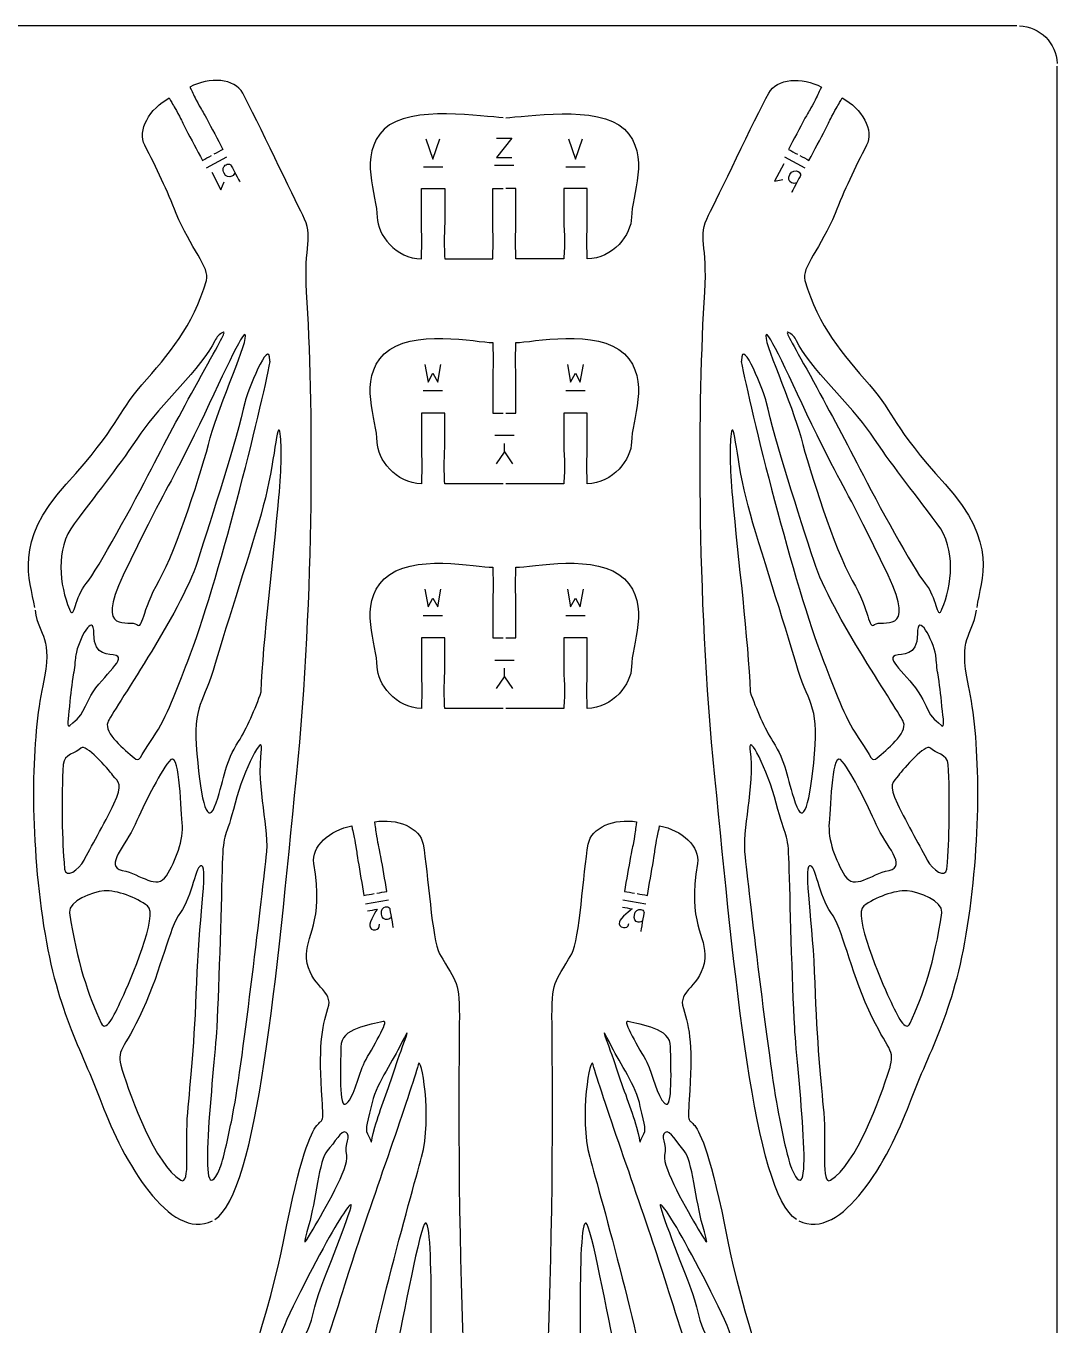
# Model space of a CAD drawing. Extents: x 0 to 200, y 0 to 300.
# Drawn here: x 67.2 to 200.1, y 132.7 to 300.1 of the extents above; entities that cross this region are included whole.
import ezdxf

# ---------------------------------------------------------------- set-up
doc = ezdxf.new("R2010")
doc.units = 0
doc.header["$MEASUREMENT"] = 0
doc.layers.add('DEFAULT', color=7, linetype='CONTINUOUS')

msp = doc.modelspace()

# ---------------------------------------------------------------- linework, layer by layer
at = {"layer": 'DEFAULT', "color": 1}
for points in [[(194.92, 300.1), (5.28, 300.1)], [(200.1, 5.28), (200.1, 294.92)]]:
    msp.add_lwpolyline(points, dxfattribs=at)
at = {"layer": 'DEFAULT', "color": 7}
for points in [[(118.73, 285.57), (119.64, 282.95), (120.55, 285.57)], [(127.84, 285.62), (129.81, 285.62), (127.84, 283.15), (129.83, 283.15)], [(137.11, 285.57), (138.02, 282.95), (138.93, 285.57)], [(90.45, 281.81), (93.09, 283.22)], [(164.96, 283.22), (167.61, 281.81)], [(118.41, 281.94), (120.91, 281.94)], [(127.58, 282.15), (130.08, 282.15)], [(136.79, 281.94), (139.29, 281.94)], [(164.87, 282.33), (163.68, 280.09), (164.75, 280.3)], [(91.13, 281.24), (92.32, 279), (92.75, 280.01)], [(118.62, 256.48), (119.02, 254.18), (119.64, 255.33), (120.26, 254.18), (120.67, 256.48)], [(137, 256.48), (137.4, 254.18), (138.03, 255.33), (138.64, 254.18), (139.05, 256.48)], [(118.39, 253.1), (120.89, 253.1)], [(136.77, 253.1), (139.27, 253.1)], [(130.12, 247.3), (127.62, 247.3)], [(127.84, 243.67), (128.89, 245.18), (128.89, 246.3)], [(128.89, 245.19), (129.9, 243.67)], [(118.62, 227.51), (119.02, 225.21), (119.64, 226.36), (120.26, 225.21), (120.67, 227.51)], [(137, 227.51), (137.4, 225.21), (138.03, 226.36), (138.64, 225.21), (139.05, 227.51)], [(118.39, 224.13), (120.89, 224.13)], [(136.77, 224.13), (139.27, 224.13)], [(130.12, 218.33), (127.62, 218.33)], [(127.84, 214.71), (128.89, 216.21), (128.89, 217.33)], [(128.89, 216.22), (129.9, 214.71)], [(110.96, 186.95), (113.91, 187.47)], [(144.14, 187.47), (147.1, 186.95)]]:
    msp.add_lwpolyline(points, dxfattribs=at)
at = {"layer": 'DEFAULT', "color": 1}
msp.add_open_spline([(195.27, 300.1), (197.9, 300.01), (200.01, 297.9), (200.1, 295.28)], degree=3, dxfattribs=at)
for points, knots in [([(91.54, 146.26), (97.02, 149.71), (99.52, 177.85), (102.06, 203.32), (104.43, 227.11), (104.25, 251.98), (103.36, 265.77), (102.96, 271.9), (104.33, 272.83), (102.86, 275.72), (101.78, 277.85), (96.9, 288.09), (95.12, 291.44), (94.11, 293.34), (90.84, 293.58), (88.31, 292.23), (88.83, 291.22), (88.72, 291.3), (89.32, 290.19), (89.91, 289.07), (89.91, 289.21), (90.44, 288.21), (91.15, 286.87), (91.87, 285.53), (92.58, 284.19), (92.19, 283.98), (91.8, 283.78), (91.41, 283.57)], [0, 0, 0, 0, 1, 1, 1, 2, 2, 2, 3, 3, 3, 4, 4, 4, 5, 5, 5, 6, 6, 6, 7, 7, 7, 19.905909, 19.905909, 19.905909, 23.654736, 23.654736, 23.654736, 23.654736]), ([(166.52, 146.26), (161.04, 149.71), (158.53, 177.85), (155.99, 203.32), (153.62, 227.11), (153.81, 251.98), (154.69, 265.77), (155.09, 271.9), (153.72, 272.83), (155.19, 275.72), (156.27, 277.85), (161.15, 288.09), (162.93, 291.44), (163.94, 293.34), (167.21, 293.58), (169.75, 292.23), (169.22, 291.22), (169.33, 291.3), (168.74, 290.19), (168.14, 289.07), (168.14, 289.21), (167.61, 288.21), (166.9, 286.87), (166.19, 285.53), (165.48, 284.19), (165.86, 283.98), (166.25, 283.78), (166.64, 283.57)], [0, 0, 0, 0, 1, 1, 1, 2, 2, 2, 3, 3, 3, 4, 4, 4, 5, 5, 5, 6, 6, 6, 7, 7, 7, 19.905909, 19.905909, 19.905909, 23.654736, 23.654736, 23.654736, 23.654736]), ([(68.31, 225.14), (67.77, 228.85), (65.43, 233.36), (72.37, 241.02), (79.42, 248.8), (78.65, 249.85), (82.12, 253.83), (85.59, 257.8), (88.68, 261.32), (90.46, 267.31), (90.95, 268.95), (88.35, 271.5), (86.56, 275.93), (85.4, 278.81), (84.03, 281.84), (82.5, 284.72), (81.49, 286.62), (83.11, 289.47), (85.66, 290.82), (86.19, 289.81), (86.19, 289.95), (86.78, 288.84), (87.37, 287.72), (87.26, 287.8), (87.79, 286.8), (88.5, 285.46), (89.22, 284.12), (89.93, 282.78), (90.32, 282.99), (90.71, 283.2), (91.1, 283.4)], [0, 0, 0, 0, 1, 1, 1, 2, 2, 2, 3, 3, 3, 4, 4, 4, 5, 5, 5, 6, 6, 6, 7, 7, 7, 8, 8, 8, 20.892944, 20.892944, 20.892944, 24.64177, 24.64177, 24.64177, 24.64177]), ([(128.68, 288.28), (126.36, 288.36), (116.72, 290.03), (113.37, 286.79), (109.93, 283.47), (112.46, 278.19), (112.46, 275.44), (112.46, 273.29), (114.86, 270.07), (118.16, 270.07), (118.16, 271.21), (118.22, 271.08), (118.22, 272.34), (118.22, 273.61), (118.16, 273.48), (118.16, 274.62), (118.16, 276.14), (118.16, 277.65), (118.16, 279.17), (119.16, 279.17), (120.16, 279.17), (121.16, 279.17), (121.16, 277.65), (121.16, 276.14), (121.16, 274.62), (121.16, 273.48), (121.1, 273.61), (121.1, 272.34), (121.1, 271.08), (121.16, 271.21), (121.16, 270.07), (123.22, 270.07), (125.29, 270.07), (127.35, 270.07), (127.35, 271.21), (127.42, 271.08), (127.42, 272.35), (127.42, 273.61), (127.35, 273.48), (127.35, 274.62), (127.35, 276.14), (127.35, 277.65), (127.35, 279.17), (127.79, 279.17), (128.24, 279.17), (128.68, 279.17)], [0, 0, 0, 0, 1, 1, 1, 2, 2, 2, 3, 3, 3, 4, 4, 4, 5, 5, 5, 17.9, 17.9, 17.9, 26.4, 26.4, 26.4, 39.3, 39.3, 39.3, 40.3, 40.3, 40.3, 41.3, 41.3, 41.3, 58.85, 58.85, 58.85, 59.85, 59.85, 59.85, 60.85, 60.85, 60.85, 73.75, 73.75, 73.75, 77.51, 77.51, 77.51, 77.51]), ([(129.03, 288.28), (131.35, 288.36), (140.98, 290.03), (144.33, 286.79), (147.77, 283.47), (145.25, 278.19), (145.25, 275.44), (145.25, 273.29), (142.85, 270.07), (139.54, 270.07), (139.54, 271.21), (139.48, 271.08), (139.48, 272.34), (139.48, 273.61), (139.54, 273.48), (139.54, 274.62), (139.54, 276.14), (139.54, 277.65), (139.54, 279.17), (138.54, 279.17), (137.54, 279.17), (136.54, 279.17), (136.54, 277.65), (136.54, 276.14), (136.54, 274.62), (136.54, 273.48), (136.61, 273.61), (136.61, 272.34), (136.61, 271.08), (136.54, 271.21), (136.54, 270.07), (134.48, 270.07), (132.42, 270.07), (130.35, 270.07), (130.35, 271.21), (130.29, 271.08), (130.29, 272.35), (130.29, 273.61), (130.35, 273.48), (130.35, 274.62), (130.35, 276.14), (130.35, 277.65), (130.35, 279.17), (129.91, 279.17), (129.47, 279.17), (129.03, 279.17)], [0, 0, 0, 0, 1, 1, 1, 2, 2, 2, 3, 3, 3, 4, 4, 4, 5, 5, 5, 17.9, 17.9, 17.9, 26.41, 26.41, 26.41, 39.31, 39.31, 39.31, 40.31, 40.31, 40.31, 41.31, 41.31, 41.31, 58.85, 58.85, 58.85, 59.85, 59.85, 59.85, 60.85, 60.85, 60.85, 73.74, 73.74, 73.74, 77.5, 77.5, 77.5, 77.5]), ([(166.95, 283.41), (167.34, 283.2), (167.73, 282.99), (168.12, 282.78), (168.84, 284.12), (169.55, 285.46), (170.26, 286.8), (170.8, 287.8), (170.68, 287.72), (171.27, 288.84), (171.87, 289.95), (171.86, 289.81), (172.4, 290.82), (174.94, 289.47), (176.57, 286.62), (175.55, 284.72), (174.02, 281.84), (172.65, 278.81), (171.49, 275.93), (169.69, 271.5), (167.1, 268.95), (167.59, 267.31), (169.37, 261.32), (172.46, 257.8), (175.93, 253.83), (179.4, 249.85), (178.63, 248.8), (185.68, 241.02), (192.63, 233.36), (190.29, 228.85), (189.75, 225.14)], [0, 0, 0, 0, 3.762353, 3.762353, 3.762353, 16.655297, 16.655297, 16.655297, 17.655297, 17.655297, 17.655297, 18.655297, 18.655297, 18.655297, 19.655297, 19.655297, 19.655297, 20.655297, 20.655297, 20.655297, 21.655297, 21.655297, 21.655297, 22.655297, 22.655297, 22.655297, 23.655297, 23.655297, 23.655297, 24.655297, 24.655297, 24.655297, 24.655297]), ([(72.87, 224.7), (72.84, 224.76), (72.81, 224.83), (72.78, 224.92), (71.54, 227.97), (70.9, 232.62), (73.38, 235.91), (76.94, 240.65), (79.15, 243.38), (82.01, 247.62), (84.38, 251.13), (89.91, 256.12), (91.53, 259.51), (91.77, 260.02), (92.13, 260.38), (92.57, 260.61), (93.14, 260.83), (92.15, 259.4), (89.8, 255.08), (87.43, 250.75), (85.58, 247.33), (83.36, 243.01), (81.13, 238.69), (76.51, 230.13), (74.95, 228.24), (73.47, 226.45), (73.45, 223.65), (72.87, 224.7)], [1, 1, 1, 1, 2, 2, 2, 3, 3, 3, 4, 4, 4, 5, 5, 5, 6.018788, 6.018788, 6.018788, 7.018788, 7.018788, 7.018788, 8.018788, 8.018788, 8.018788, 9.018788, 9.018788, 9.018788, 10.018788, 10.018788, 10.018788, 10.018788]), ([(95.41, 260.31), (95.42, 260.31), (95.43, 260.31), (95.43, 260.3), (96.05, 259.96), (92.05, 251.24), (90.95, 247.01), (89.84, 242.76), (86.63, 232.66), (84.35, 228.64), (82.06, 224.62), (82.3, 222.25), (81.47, 222.95), (80.65, 223.65), (75.93, 221.43), (79.73, 229.31), (85.31, 240.88), (84.89, 239.33), (88.17, 245.92), (91.95, 253.52), (94.83, 260.35), (95.41, 260.31)], [0, 0, 0, 0, 0.076844, 0.076844, 0.076844, 1.076844, 1.076844, 1.076844, 2.076844, 2.076844, 2.076844, 3.076844, 3.076844, 3.076844, 4.076844, 4.076844, 4.076844, 5.076844, 5.076844, 5.076844, 6.076844, 6.076844, 6.076844, 6.076844]), ([(81.12, 205.77), (79.95, 206.75), (77.22, 208.98), (77.73, 210.33), (78.23, 211.67), (87.19, 224.45), (89.28, 231.06), (91.15, 236.96), (94.33, 246.67), (95.43, 251.68), (95.64, 252.61), (98.59, 260.33), (98.63, 256.96), (98.63, 256.93), (98.65, 256.89), (98.66, 256.85), (97.57, 250.89), (91.84, 227.96), (88.04, 218.21), (86.56, 214.42), (85.44, 211.16), (83.59, 208.4), (81.73, 205.65), (81.85, 205.15), (81.12, 205.77)], [1, 1, 1, 1, 2, 2, 2, 3, 3, 3, 4, 4, 4, 5, 5, 5, 6, 6, 6, 7, 7, 7, 8, 8, 8, 9, 9, 9, 9]), ([(128.68, 241.1), (126.17, 241.1), (123.67, 241.1), (121.16, 241.1), (121.16, 242.24), (121.1, 242.11), (121.1, 243.38), (121.1, 244.64), (121.16, 244.51), (121.16, 245.65), (121.16, 247.17), (121.16, 248.68), (121.16, 250.2), (120.16, 250.2), (119.16, 250.2), (118.16, 250.2), (118.16, 248.68), (118.16, 247.17), (118.16, 245.65), (118.16, 244.51), (118.22, 244.64), (118.22, 243.38), (118.22, 242.11), (118.16, 242.24), (118.16, 241.1), (114.86, 241.1), (112.46, 244.32), (112.46, 246.47), (112.46, 249.22), (109.93, 254.5), (113.37, 257.82), (116.81, 261.15), (125.39, 259.3), (127.35, 259.3), (127.35, 258.17), (127.41, 258.29), (127.41, 257.03), (127.41, 255.77), (127.35, 255.89), (127.35, 254.75), (127.35, 253.23), (127.35, 251.72), (127.35, 250.2), (127.79, 250.2), (128.24, 250.2), (128.68, 250.2)], [0, 0, 0, 0, 21.31, 21.31, 21.31, 22.31, 22.31, 22.31, 23.31, 23.31, 23.31, 36.2, 36.2, 36.2, 44.7, 44.7, 44.7, 57.59, 57.59, 57.59, 58.59, 58.59, 58.59, 59.59, 59.59, 59.59, 60.59, 60.59, 60.59, 61.59, 61.59, 61.59, 62.59, 62.59, 62.59, 63.59, 63.59, 63.59, 64.59, 64.59, 64.59, 77.49, 77.49, 77.49, 81.25, 81.25, 81.25, 81.25]), ([(129.03, 250.2), (129.47, 250.2), (129.91, 250.2), (130.35, 250.2), (130.35, 251.72), (130.35, 253.24), (130.35, 254.75), (130.35, 255.89), (130.29, 255.77), (130.29, 257.03), (130.29, 258.29), (130.35, 258.17), (130.35, 259.3), (132.32, 259.3), (140.89, 261.15), (144.33, 257.82), (147.77, 254.5), (145.25, 249.22), (145.25, 246.47), (145.25, 244.32), (142.85, 241.1), (139.54, 241.1), (139.54, 242.24), (139.48, 242.11), (139.48, 243.38), (139.48, 244.64), (139.54, 244.51), (139.54, 245.65), (139.54, 247.17), (139.54, 248.68), (139.54, 250.2), (138.54, 250.2), (137.54, 250.2), (136.54, 250.2), (136.54, 248.68), (136.54, 247.17), (136.54, 245.65), (136.54, 244.51), (136.61, 244.64), (136.61, 243.38), (136.61, 242.11), (136.54, 242.24), (136.54, 241.1), (134.04, 241.1), (131.53, 241.1), (129.03, 241.1)], [0, 0, 0, 0, 3.76, 3.76, 3.76, 16.67, 16.67, 16.67, 17.67, 17.67, 17.67, 18.67, 18.67, 18.67, 19.67, 19.67, 19.67, 20.67, 20.67, 20.67, 21.67, 21.67, 21.67, 22.67, 22.67, 22.67, 23.67, 23.67, 23.67, 36.56, 36.56, 36.56, 45.07, 45.07, 45.07, 57.96, 57.96, 57.96, 58.96, 58.96, 58.96, 59.96, 59.96, 59.96, 81.26, 81.26, 81.26, 81.26]), ([(174.46, 208.4), (172.61, 211.16), (171.49, 214.42), (170.01, 218.21), (166.21, 227.96), (160.48, 250.89), (159.4, 256.85), (159.4, 256.89), (159.42, 256.93), (159.42, 256.96), (159.46, 260.33), (162.41, 252.61), (162.62, 251.68), (163.72, 246.67), (166.9, 236.96), (168.78, 231.06), (170.87, 224.45), (179.82, 211.67), (180.32, 210.33), (180.83, 208.98), (178.1, 206.75), (176.93, 205.77), (176.2, 205.15), (176.32, 205.65), (174.46, 208.4)], [1, 1, 1, 1, 2, 2, 2, 3, 3, 3, 4, 4, 4, 5, 5, 5, 6, 6, 6, 7, 7, 7, 8, 8, 8, 9, 9, 9, 9]), ([(169.88, 245.92), (173.16, 239.33), (172.74, 240.88), (178.32, 229.31), (182.12, 221.43), (177.4, 223.65), (176.58, 222.95), (175.76, 222.25), (176, 224.62), (173.7, 228.64), (171.42, 232.66), (168.21, 242.76), (167.1, 247.01), (166, 251.24), (162.01, 259.96), (162.62, 260.3), (162.63, 260.31), (162.64, 260.31), (162.64, 260.31), (163.22, 260.35), (166.11, 253.52), (169.88, 245.92)], [1, 1, 1, 1, 2, 2, 2, 3, 3, 3, 4, 4, 4, 5, 5, 5, 6, 6, 6, 6.076844, 6.076844, 6.076844, 7.076844, 7.076844, 7.076844, 7.076844]), ([(183.11, 228.24), (181.55, 230.13), (176.92, 238.69), (174.69, 243.01), (172.47, 247.33), (170.62, 250.75), (168.26, 255.08), (165.9, 259.4), (164.91, 260.83), (165.49, 260.61), (165.92, 260.38), (166.28, 260.02), (166.53, 259.51), (168.14, 256.12), (173.67, 251.13), (176.04, 247.62), (178.9, 243.38), (181.11, 240.65), (184.67, 235.91), (187.16, 232.62), (186.52, 227.97), (185.27, 224.92), (185.24, 224.83), (185.22, 224.76), (185.18, 224.7), (184.6, 223.65), (184.58, 226.45), (183.11, 228.24)], [1, 1, 1, 1, 2, 2, 2, 3, 3, 3, 4.018788, 4.018788, 4.018788, 5.018788, 5.018788, 5.018788, 6.018788, 6.018788, 6.018788, 7.018788, 7.018788, 7.018788, 8.018788, 8.018788, 8.018788, 9.018788, 9.018788, 9.018788, 10.018788, 10.018788, 10.018788, 10.018788]), ([(99.97, 247.52), (100.17, 245.71), (100.15, 243.39), (99.79, 239.3), (99.08, 231.44), (97.75, 220.87), (97.51, 214.26), (96.77, 212.14), (95.62, 209.48), (94.58, 207.87), (92.86, 205.2), (92.82, 203.28), (91.7, 199.97), (90.58, 196.66), (89.79, 199.89), (89.21, 206.29), (88.62, 212.7), (90.16, 212.88), (91.59, 217.93), (93.02, 222.97), (96.31, 232.78), (97.78, 238.26), (99.26, 243.75), (99.58, 249.79), (99.97, 247.52)], [1, 1, 1, 1, 2, 2, 2, 3, 3, 3, 4, 4, 4, 5, 5, 5, 6, 6, 6, 7, 7, 7, 8, 8, 8, 9, 9, 9, 9]), ([(160.27, 238.26), (161.75, 232.78), (165.03, 222.97), (166.46, 217.93), (167.9, 212.88), (169.44, 212.7), (168.85, 206.29), (168.26, 199.89), (167.47, 196.66), (166.35, 199.97), (165.23, 203.28), (165.19, 205.2), (163.47, 207.87), (162.43, 209.48), (161.28, 212.14), (160.54, 214.26), (160.3, 220.87), (158.97, 231.44), (158.26, 239.3), (157.9, 243.39), (157.88, 245.71), (158.08, 247.52), (158.47, 249.79), (158.79, 243.75), (160.27, 238.26)], [1, 1, 1, 1, 2, 2, 2, 3, 3, 3, 4, 4, 4, 5, 5, 5, 6, 6, 6, 7, 7, 7, 8, 8, 8, 9, 9, 9, 9]), ([(128.68, 212.14), (126.17, 212.14), (123.67, 212.14), (121.16, 212.14), (121.16, 213.27), (121.1, 213.14), (121.1, 214.41), (121.1, 215.67), (121.16, 215.55), (121.16, 216.68), (121.16, 218.2), (121.16, 219.72), (121.16, 221.23), (120.16, 221.23), (119.16, 221.23), (118.16, 221.23), (118.16, 219.72), (118.16, 218.2), (118.16, 216.68), (118.16, 215.55), (118.22, 215.67), (118.22, 214.41), (118.22, 213.14), (118.16, 213.27), (118.16, 212.14), (114.86, 212.14), (112.46, 215.35), (112.46, 217.5), (112.46, 220.26), (109.93, 225.53), (113.37, 228.85), (116.81, 232.18), (125.39, 230.33), (127.35, 230.33), (127.35, 229.2), (127.41, 229.32), (127.41, 228.06), (127.41, 226.8), (127.35, 226.92), (127.35, 225.78), (127.35, 224.27), (127.35, 222.75), (127.35, 221.23), (127.79, 221.23), (128.24, 221.23), (128.68, 221.23)], [0, 0, 0, 0, 21.31, 21.31, 21.31, 22.31, 22.31, 22.31, 23.31, 23.31, 23.31, 36.21, 36.21, 36.21, 44.71, 44.71, 44.71, 57.61, 57.61, 57.61, 58.61, 58.61, 58.61, 59.61, 59.61, 59.61, 60.61, 60.61, 60.61, 61.61, 61.61, 61.61, 62.61, 62.61, 62.61, 63.61, 63.61, 63.61, 64.61, 64.61, 64.61, 77.5, 77.5, 77.5, 81.26, 81.26, 81.26, 81.26]), ([(129.03, 221.23), (129.47, 221.23), (129.91, 221.23), (130.35, 221.23), (130.35, 222.75), (130.35, 224.27), (130.35, 225.79), (130.35, 226.92), (130.29, 226.8), (130.29, 228.06), (130.29, 229.32), (130.35, 229.2), (130.35, 230.33), (132.32, 230.33), (140.89, 232.18), (144.33, 228.85), (147.77, 225.53), (145.25, 220.26), (145.25, 217.5), (145.25, 215.35), (142.85, 212.14), (139.54, 212.14), (139.54, 213.27), (139.48, 213.14), (139.48, 214.41), (139.48, 215.67), (139.54, 215.55), (139.54, 216.68), (139.54, 218.2), (139.54, 219.72), (139.54, 221.23), (138.54, 221.23), (137.54, 221.23), (136.54, 221.23), (136.54, 219.72), (136.54, 218.2), (136.54, 216.68), (136.54, 215.55), (136.61, 215.67), (136.61, 214.41), (136.61, 213.14), (136.54, 213.27), (136.54, 212.14), (134.04, 212.14), (131.53, 212.14), (129.03, 212.14)], [0, 0, 0, 0, 3.76, 3.76, 3.76, 16.67, 16.67, 16.67, 17.67, 17.67, 17.67, 18.67, 18.67, 18.67, 19.67, 19.67, 19.67, 20.67, 20.67, 20.67, 21.67, 21.67, 21.67, 22.67, 22.67, 22.67, 23.67, 23.67, 23.67, 36.57, 36.57, 36.57, 45.08, 45.08, 45.08, 57.98, 57.98, 57.98, 58.98, 58.98, 58.98, 59.98, 59.98, 59.98, 81.28, 81.28, 81.28, 81.28]), ([(68.36, 224.79), (68.87, 221.22), (70.74, 221.54), (69.35, 215.06), (67.94, 208.47), (67.6, 197.16), (69.3, 185.2), (71.01, 173.23), (74.26, 168.43), (76.97, 161.16), (79.65, 153.95), (85.69, 143.33), (91.23, 146.09)], [0, 0, 0, 0, 1, 1, 1, 2, 2, 2, 3, 3, 3, 4, 4, 4, 4]), ([(72.78, 212.38), (72.78, 212.4), (72.79, 212.42), (72.79, 212.44), (72.94, 214.01), (73.07, 215.2), (73.33, 216.7), (73.33, 216.74), (73.34, 216.77), (73.35, 216.8), (73.47, 217.52), (73.53, 218.63), (73.6, 219), (73.94, 220.98), (75.95, 224.72), (75.94, 221.73), (75.94, 218.74), (77.97, 219.23), (78.81, 218.95), (80.23, 218.46), (76.56, 215.98), (75.27, 213.29), (73.97, 210.61), (74.03, 210.94), (72.86, 209.95), (72.38, 209.53), (72.62, 210.72), (72.78, 212.38)], [1, 1, 1, 1, 2, 2, 2, 3, 3, 3, 4, 4, 4, 5, 5, 5, 6, 6, 6, 7, 7, 7, 8, 8, 8, 9, 9, 9, 10, 10, 10, 10]), ([(166.82, 146.09), (172.36, 143.33), (178.4, 153.95), (181.08, 161.16), (183.79, 168.43), (187.05, 173.23), (188.74, 185.2), (190.45, 197.16), (190.11, 208.47), (188.7, 215.06), (187.31, 221.54), (189.18, 221.22), (189.7, 224.79)], [0, 0, 0, 0, 1, 1, 1, 2, 2, 2, 3, 3, 3, 4, 4, 4, 4]), ([(185.19, 209.95), (184.02, 210.94), (184.08, 210.61), (182.79, 213.29), (181.49, 215.98), (177.82, 218.46), (179.25, 218.95), (180.08, 219.23), (182.11, 218.74), (182.11, 221.73), (182.11, 224.72), (184.12, 220.98), (184.46, 219), (184.52, 218.63), (184.58, 217.52), (184.71, 216.8), (184.71, 216.77), (184.72, 216.74), (184.73, 216.7), (184.98, 215.2), (185.11, 214.01), (185.26, 212.44), (185.27, 212.42), (185.27, 212.4), (185.27, 212.38), (185.44, 210.72), (185.67, 209.53), (185.19, 209.95)], [1, 1, 1, 1, 2, 2, 2, 3, 3, 3, 4, 4, 4, 5, 5, 5, 6, 6, 6, 7, 7, 7, 8, 8, 8, 9, 9, 9, 10, 10, 10, 10]), ([(72.17, 191.41), (72.17, 191.41), (72.17, 191.42), (72.17, 191.42), (71.95, 193.75), (71.9, 195.15), (71.85, 197.99), (71.8, 200.52), (71.86, 202.81), (71.99, 204.91), (72.09, 206.27), (73.64, 206.35), (74.27, 207), (74.91, 207.67), (77.7, 204.36), (78.39, 203.5), (79.08, 202.63), (79.78, 202.38), (78.53, 199.83), (77.29, 197.28), (75.4, 193.95), (74.68, 192.59), (73.97, 191.25), (72.35, 190.19), (72.17, 191.41)], [1, 1, 1, 1, 2, 2, 2, 3, 3, 3, 4, 4, 4, 5, 5, 5, 6, 6, 6, 7, 7, 7, 8, 8, 8, 9, 9, 9, 9]), ([(97.54, 206.87), (96.88, 201.66), (98.67, 196.64), (98.17, 192.97), (97.49, 187.15), (95.02, 165.42), (93.75, 159.26), (93.27, 156.95), (92.81, 154.64), (92.19, 152.85), (92.19, 152.84), (92.19, 152.83), (92.18, 152.82), (89.01, 145.81), (91.44, 165.14), (91.77, 170.99), (92.1, 176.84), (92.37, 187.91), (92.49, 192.13), (92.61, 196.36), (92.94, 195.16), (94.16, 199.93), (95.26, 204.2), (97.82, 209.19), (97.54, 206.87)], [1, 1, 1, 1, 2, 2, 2, 3, 3, 3, 4, 4, 4, 4.077162, 4.077162, 4.077162, 5.077162, 5.077162, 5.077162, 6.077162, 6.077162, 6.077162, 7.077162, 7.077162, 7.077162, 8.077162, 8.077162, 8.077162, 8.077162]), ([(163.89, 199.93), (165.12, 195.16), (165.44, 196.36), (165.56, 192.13), (165.69, 187.91), (165.95, 176.84), (166.28, 170.99), (166.62, 165.14), (169.05, 145.81), (165.87, 152.82), (165.87, 152.83), (165.86, 152.84), (165.86, 152.85), (165.24, 154.64), (164.78, 156.95), (164.31, 159.26), (163.03, 165.42), (160.56, 187.15), (159.88, 192.97), (159.39, 196.64), (161.17, 201.66), (160.52, 206.87), (160.23, 209.19), (162.8, 204.2), (163.89, 199.93)], [1, 1, 1, 1, 2, 2, 2, 3, 3, 3, 4, 4, 4, 4.077162, 4.077162, 4.077162, 5.077162, 5.077162, 5.077162, 6.077162, 6.077162, 6.077162, 7.077162, 7.077162, 7.077162, 8.077162, 8.077162, 8.077162, 8.077162]), ([(183.38, 192.59), (182.65, 193.95), (180.77, 197.28), (179.52, 199.83), (178.27, 202.38), (178.98, 202.63), (179.66, 203.5), (180.35, 204.36), (183.15, 207.67), (183.78, 207), (184.41, 206.35), (185.96, 206.27), (186.07, 204.91), (186.19, 202.81), (186.25, 200.52), (186.2, 197.99), (186.15, 195.15), (186.1, 193.75), (185.89, 191.42), (185.89, 191.42), (185.88, 191.41), (185.88, 191.41), (185.7, 190.19), (184.08, 191.25), (183.38, 192.59)], [1, 1, 1, 1, 2, 2, 2, 3, 3, 3, 4, 4, 4, 5, 5, 5, 6, 6, 6, 7, 7, 7, 8, 8, 8, 9, 9, 9, 9]), ([(79.6, 191.26), (77.18, 191.75), (80.07, 194.47), (81.26, 197.15), (82.44, 199.83), (84.24, 203.51), (85.63, 205.31), (87.01, 207.11), (87.09, 199.75), (87.32, 197.39), (87.54, 195.19), (86.48, 192.5), (85.29, 190.56), (84.1, 188.63), (82.01, 190.76), (79.6, 191.26)], [1, 1, 1, 1, 2, 2, 2, 3, 3, 3, 4, 4, 4, 5, 5, 5, 6, 6, 6, 6]), ([(172.76, 190.56), (171.57, 192.5), (170.52, 195.19), (170.73, 197.4), (170.96, 199.75), (171.04, 207.11), (172.42, 205.31), (173.81, 203.51), (175.61, 199.83), (176.8, 197.15), (177.98, 194.47), (180.87, 191.75), (178.45, 191.26), (176.04, 190.76), (173.95, 188.63), (172.76, 190.56)], [1, 1, 1, 1, 2, 2, 2, 3, 3, 3, 4, 4, 4, 5, 5, 5, 6, 6, 6, 6]), ([(112.41, 188.32), (112.85, 188.4), (113.28, 188.48), (113.72, 188.55), (113.46, 190.05), (113.19, 191.54), (112.93, 193.03), (112.74, 194.15), (112.69, 194.02), (112.48, 195.26), (112.26, 196.51), (112.34, 196.39), (112.14, 197.51), (114.97, 198.01), (118.01, 196.78), (118.38, 194.65), (119.04, 190.92), (119.5, 182.3), (120.51, 180.51), (122.74, 176.54), (123.11, 177.27), (123.05, 171.42), (122.63, 132.82), (124.58, 103.84), (126.87, 87.65)], [0, 0, 0, 0, 3.756661, 3.756661, 3.756661, 16.652691, 16.652691, 16.652691, 17.652691, 17.652691, 17.652691, 18.652691, 18.652691, 18.652691, 19.652691, 19.652691, 19.652691, 20.652691, 20.652691, 20.652691, 21.652691, 21.652691, 21.652691, 22.652691, 22.652691, 22.652691, 22.652691]), ([(131.18, 87.65), (133.47, 103.84), (135.42, 132.82), (135, 171.42), (134.94, 177.27), (135.31, 176.54), (137.54, 180.51), (138.55, 182.3), (139.01, 190.92), (139.67, 194.65), (140.04, 196.78), (143.08, 198.01), (145.91, 197.51), (145.71, 196.39), (145.8, 196.51), (145.58, 195.26), (145.36, 194.02), (145.32, 194.15), (145.12, 193.03), (144.86, 191.54), (144.6, 190.05), (144.33, 188.55), (144.77, 188.48), (145.2, 188.4), (145.64, 188.32)], [0, 0, 0, 0, 1, 1, 1, 2, 2, 2, 3, 3, 3, 4, 4, 4, 5, 5, 5, 6, 6, 6, 18.89603, 18.89603, 18.89603, 22.652691, 22.652691, 22.652691, 22.652691]), ([(90.52, 17.5), (82.84, 26.21), (86.53, 24.77), (85.39, 26.3), (75.88, 38.98), (77.33, 45.43), (76.55, 47.79), (72.16, 61.19), (73.04, 66.19), (78.36, 79.35), (83.68, 92.51), (97.08, 126.48), (100.42, 143.62), (104.67, 165.41), (105.83, 155.1), (105.36, 161.7), (104.9, 168.3), (105.29, 171.05), (106.12, 173.44), (106.95, 175.82), (103.68, 176.28), (103.36, 179.89), (103.09, 182.84), (105.67, 184.39), (104.3, 192.16), (103.93, 194.29), (106.35, 196.49), (109.19, 196.99), (109.38, 195.87), (109.42, 196.01), (109.64, 194.76), (109.86, 193.52), (109.78, 193.63), (109.98, 192.51), (110.24, 191.02), (110.5, 189.52), (110.76, 188.03), (111.2, 188.11), (111.63, 188.18), (112.07, 188.26)], [0, 0, 0, 0, 1, 1, 1, 2, 2, 2, 3, 3, 3, 4, 4, 4, 5, 5, 5, 6, 6, 6, 7, 7, 7, 8, 8, 8, 9, 9, 9, 10, 10, 10, 11, 11, 11, 23.904147, 23.904147, 23.904147, 27.660807, 27.660807, 27.660807, 27.660807]), ([(145.98, 188.26), (146.42, 188.18), (146.85, 188.11), (147.29, 188.03), (147.55, 189.52), (147.81, 191.02), (148.08, 192.51), (148.27, 193.63), (148.19, 193.52), (148.41, 194.76), (148.63, 196.01), (148.67, 195.87), (148.87, 196.99), (151.7, 196.49), (154.13, 194.29), (153.75, 192.16), (152.38, 184.39), (154.96, 182.84), (154.69, 179.89), (154.37, 176.28), (151.1, 175.82), (151.93, 173.44), (152.76, 171.05), (153.16, 168.3), (152.69, 161.7), (152.22, 155.1), (153.38, 165.41), (157.63, 143.62), (160.97, 126.48), (174.37, 92.51), (179.69, 79.35), (185.01, 66.19), (185.9, 61.19), (181.5, 47.79), (180.72, 45.43), (182.17, 38.98), (172.66, 26.3), (171.52, 24.77), (175.21, 26.21), (167.53, 17.5)], [0, 0, 0, 0, 3.746812, 3.746812, 3.746812, 16.65269, 16.65269, 16.65269, 17.65269, 17.65269, 17.65269, 18.65269, 18.65269, 18.65269, 19.65269, 19.65269, 19.65269, 20.65269, 20.65269, 20.65269, 21.65269, 21.65269, 21.65269, 22.65269, 22.65269, 22.65269, 23.65269, 23.65269, 23.65269, 24.65269, 24.65269, 24.65269, 25.65269, 25.65269, 25.65269, 26.65269, 26.65269, 26.65269, 27.65269, 27.65269, 27.65269, 27.65269]), ([(87.14, 151.33), (83.82, 153.36), (80.77, 161.8), (79.55, 165.63), (79.54, 165.65), (79.53, 165.67), (79.53, 165.68), (78.75, 168.23), (79.75, 167.87), (82.22, 173.24), (84.72, 178.66), (85.58, 183.78), (87.1, 185.82), (88.62, 187.86), (89.07, 192.15), (89.86, 191.83), (90.65, 191.51), (89.44, 184.45), (89.19, 176.76), (88.94, 169.07), (88.38, 163.93), (88.03, 159.99), (87.68, 156.05), (88.44, 150.55), (87.14, 151.33)], [1, 1, 1, 1, 2, 2, 2, 3, 3, 3, 4, 4, 4, 5, 5, 5, 6, 6, 6, 7, 7, 7, 8, 8, 8, 9, 9, 9, 9]), ([(170.02, 159.99), (169.67, 163.93), (169.12, 169.07), (168.87, 176.76), (168.61, 184.45), (167.41, 191.51), (168.19, 191.83), (168.98, 192.15), (169.43, 187.86), (170.95, 185.82), (172.48, 183.78), (173.34, 178.66), (175.83, 173.24), (178.31, 167.87), (179.3, 168.23), (178.53, 165.68), (178.52, 165.67), (178.51, 165.65), (178.51, 165.63), (177.28, 161.8), (174.23, 153.36), (170.91, 151.33), (169.62, 150.55), (170.37, 156.05), (170.02, 159.99)], [1, 1, 1, 1, 2, 2, 2, 3, 3, 3, 4, 4, 4, 5, 5, 5, 6, 6, 6, 7, 7, 7, 8, 8, 8, 9, 9, 9, 9]), ([(76.88, 171.55), (76.87, 171.56), (76.87, 171.56), (76.86, 171.57), (75.25, 175.13), (73.73, 179.45), (72.79, 185.79), (72.79, 185.82), (72.78, 185.84), (72.78, 185.87), (72.68, 187.26), (75.71, 188.48), (77.28, 188.61), (78.88, 188.74), (81.42, 187.72), (82.87, 186.68), (84.32, 185.65), (80.67, 177.08), (79.55, 174.69), (78.45, 172.32), (77.46, 170.34), (76.88, 171.55)], [0, 0, 0, 0, 0.08268, 0.08268, 0.08268, 1.08268, 1.08268, 1.08268, 2.08268, 2.08268, 2.08268, 3.08268, 3.08268, 3.08268, 4.08268, 4.08268, 4.08268, 5.08268, 5.08268, 5.08268, 6.08268, 6.08268, 6.08268, 6.08268]), ([(178.5, 174.69), (177.39, 177.08), (173.73, 185.65), (175.18, 186.68), (176.63, 187.72), (179.17, 188.74), (180.77, 188.61), (182.34, 188.48), (185.38, 187.26), (185.27, 185.87), (185.27, 185.84), (185.26, 185.82), (185.26, 185.79), (184.32, 179.45), (182.8, 175.13), (181.19, 171.57), (181.18, 171.56), (181.18, 171.56), (181.17, 171.55), (180.59, 170.34), (179.6, 172.32), (178.5, 174.69)], [1, 1, 1, 1, 2, 2, 2, 3, 3, 3, 4, 4, 4, 5, 5, 5, 6, 6, 6, 6.08268, 6.08268, 6.08268, 7.08268, 7.08268, 7.08268, 7.08268]), ([(111.37, 156.95), (110.79, 157.91), (111.13, 158.17), (111.68, 160.84), (112.23, 163.52), (114.3, 166.39), (115.34, 168.48), (117.47, 172.78), (115.67, 168.61), (114.77, 165.8), (113.86, 163), (112.86, 160.57), (112.17, 158.14), (111.47, 155.7), (111.94, 155.98), (111.37, 156.95)], [1, 1, 1, 1, 2, 2, 2, 3, 3, 3, 4, 4, 4, 5, 5, 5, 6, 6, 6, 6]), ([(145.89, 158.14), (145.19, 160.57), (144.19, 163), (143.28, 165.8), (142.38, 168.61), (140.58, 172.78), (142.71, 168.48), (143.75, 166.39), (145.83, 163.52), (146.38, 160.84), (146.92, 158.17), (147.26, 157.91), (146.68, 156.95), (146.11, 155.98), (146.59, 155.7), (145.89, 158.14)], [1, 1, 1, 1, 2, 2, 2, 3, 3, 3, 4, 4, 4, 5, 5, 5, 6, 6, 6, 6]), ([(107.77, 168.49), (107.76, 170.96), (111.57, 171.33), (113.23, 171.78), (114.16, 172.04), (111.72, 168.23), (110.84, 166.52), (109.95, 164.8), (109.6, 162.2), (108.51, 161.21), (107.43, 160.23), (107.76, 166.02), (107.77, 168.49)], [1, 1, 1, 1, 2, 2, 2, 3, 3, 3, 4, 4, 4, 5, 5, 5, 5]), ([(149.54, 161.21), (148.46, 162.2), (148.1, 164.8), (147.22, 166.52), (146.33, 168.23), (143.89, 172.05), (144.82, 171.78), (146.48, 171.33), (150.29, 170.96), (150.29, 168.49), (150.29, 166.02), (150.62, 160.23), (149.54, 161.21)], [1, 1, 1, 1, 2, 2, 2, 3, 3, 3, 4, 4, 4, 5, 5, 5, 5]), ([(118.19, 154.3), (116.77, 149.23), (111.04, 128.63), (110.35, 121.73), (109.66, 114.82), (108.65, 112.83), (106.26, 112.09), (103.87, 111.35), (99.85, 110.62), (101.15, 115.13), (102.44, 119.63), (106.75, 133.1), (109.27, 140.95), (111.79, 148.81), (116.91, 162.86), (117.73, 166.21), (118.11, 167.77), (119.61, 159.37), (118.19, 154.3)], [1, 1, 1, 1, 2, 2, 2, 3, 3, 3, 4, 4, 4, 5, 5, 5, 6, 6, 6, 7, 7, 7, 7]), ([(140.32, 166.21), (141.14, 162.86), (146.26, 148.81), (148.78, 140.95), (151.31, 133.1), (155.62, 119.63), (156.91, 115.13), (158.2, 110.62), (154.18, 111.35), (151.79, 112.09), (149.4, 112.83), (148.39, 114.82), (147.7, 121.73), (147.01, 128.63), (141.28, 149.23), (139.86, 154.3), (138.44, 159.37), (139.94, 167.77), (140.32, 166.21)], [1, 1, 1, 1, 2, 2, 2, 3, 3, 3, 4, 4, 4, 5, 5, 5, 6, 6, 6, 7, 7, 7, 7]), ([(103.67, 145.57), (104.46, 148.39), (105.02, 154.1), (106.01, 155.11), (107.01, 156.13), (107.81, 157.9), (108.46, 157.48), (109.17, 157.03), (108.2, 156.03), (108.53, 154.49), (108.86, 152.95), (105.59, 147.38), (104.2, 145.02), (102.8, 142.65), (102.88, 142.76), (103.67, 145.57)], [1, 1, 1, 1, 2, 2, 2, 3, 3, 3, 4, 4, 4, 5, 5, 5, 6, 6, 6, 6]), ([(153.86, 145.02), (152.46, 147.38), (149.2, 152.95), (149.52, 154.49), (149.85, 156.03), (148.88, 157.03), (149.6, 157.48), (150.24, 157.9), (151.04, 156.13), (152.04, 155.11), (153.04, 154.1), (153.59, 148.39), (154.38, 145.57), (155.17, 142.76), (155.26, 142.65), (153.86, 145.02)], [1, 1, 1, 1, 2, 2, 2, 3, 3, 3, 4, 4, 4, 5, 5, 5, 6, 6, 6, 6]), ([(119.3, 121.71), (119.24, 117.96), (120.44, 113.17), (120.56, 107.38), (120.68, 101.6), (120.76, 103.14), (119.62, 105.99), (118.49, 108.83), (115.93, 113.08), (113.82, 114.62), (111.71, 116.16), (113.08, 123.02), (114.21, 126.78), (115.34, 130.52), (117.27, 142.03), (118.38, 145.26), (119.9, 149.67), (119.35, 125.47), (119.3, 121.71)], [1, 1, 1, 1, 2, 2, 2, 3, 3, 3, 4, 4, 4, 5, 5, 5, 6, 6, 6, 7, 7, 7, 7]), ([(139.67, 145.26), (140.79, 142.03), (142.71, 130.52), (143.84, 126.78), (144.97, 123.02), (146.34, 116.16), (144.23, 114.62), (142.13, 113.08), (139.57, 108.83), (138.43, 105.99), (137.29, 103.14), (137.37, 101.6), (137.49, 107.38), (137.61, 113.17), (138.82, 117.96), (138.76, 121.71), (138.7, 125.47), (138.15, 149.67), (139.67, 145.26)], [1, 1, 1, 1, 2, 2, 2, 3, 3, 3, 4, 4, 4, 5, 5, 5, 6, 6, 6, 7, 7, 7, 7]), ([(99.78, 130.49), (99.9, 132.01), (103.8, 139.46), (105.9, 143.29), (108, 147.12), (109.17, 148.62), (109.11, 148.06), (108.98, 146.95), (105.69, 138.9), (104.95, 136.73), (104.21, 134.57), (103.79, 131.58), (102.9, 131.18), (102.01, 130.79), (100.04, 127.2), (98.78, 125.76), (97.52, 124.32), (99.66, 128.96), (99.78, 130.49)], [1, 1, 1, 1, 2, 2, 2, 3, 3, 3, 4, 4, 4, 5, 5, 5, 6, 6, 6, 7, 7, 7, 7]), ([(159.27, 125.76), (158.01, 127.2), (156.04, 130.79), (155.16, 131.18), (154.27, 131.58), (153.84, 134.57), (153.1, 136.73), (152.36, 138.9), (149.08, 146.95), (148.95, 148.06), (148.88, 148.62), (150.05, 147.12), (152.15, 143.29), (154.25, 139.46), (158.16, 132.01), (158.28, 130.49), (158.39, 128.96), (160.53, 124.32), (159.27, 125.76)], [1, 1, 1, 1, 2, 2, 2, 3, 3, 3, 4, 4, 4, 5, 5, 5, 6, 6, 6, 7, 7, 7, 7])]:
    msp.add_open_spline(points, degree=3, knots=knots, dxfattribs=at)
at = {"layer": 'DEFAULT', "color": 7}
for points, knots in [([(94.1, 281.25), (94.08, 281.04), (93.97, 280.85), (93.73, 280.72), (93.36, 280.53), (92.95, 280.68), (92.72, 281.11), (92.45, 281.62), (92.65, 282.05), (92.98, 282.22), (93.19, 282.34), (93.38, 282.34), (93.59, 282.21), (93.64, 282.09), (94.77, 279.99), (94.77, 279.99)], [0, 0, 0, 0, 1.004025, 1.004025, 1.004025, 2.00805, 2.00805, 2.00805, 3.012075, 3.012075, 3.012075, 4.0161, 4.0161, 4.0161, 5.020125, 5.020125, 5.020125, 5.020125]), ([(166.54, 279.88), (166.35, 279.78), (166.13, 279.76), (165.89, 279.89), (165.52, 280.08), (165.42, 280.51), (165.65, 280.94), (165.92, 281.45), (166.39, 281.52), (166.72, 281.35), (166.93, 281.24), (167.03, 281.08), (167.04, 280.83), (166.98, 280.72), (165.87, 278.62), (165.87, 278.62)], [0, 0, 0, 0, 1.003847, 1.003847, 1.003847, 2.007694, 2.007694, 2.007694, 3.011541, 3.011541, 3.011541, 4.015388, 4.015388, 4.015388, 5.019235, 5.019235, 5.019235, 5.019235]), ([(111.22, 186.04), (111.63, 186.11), (112.04, 186.18), (112.46, 186.25), (112.46, 186.25), (111.42, 184.57), (111.5, 184.11), (111.56, 183.75), (111.8, 183.52), (112.25, 183.6), (112.5, 183.64), (112.82, 183.86), (112.74, 184.33)], [0, 0, 0, 0, 3.557096, 3.557096, 3.557096, 4.557096, 4.557096, 4.557096, 5.557096, 5.557096, 5.557096, 6.557096, 6.557096, 6.557096, 6.557096]), ([(114.26, 185.29), (114.19, 185.09), (114.03, 184.95), (113.79, 184.91), (113.42, 184.84), (113.09, 185.12), (113.01, 185.6), (112.91, 186.16), (113.2, 186.5), (113.54, 186.56), (113.76, 186.6), (113.92, 186.54), (114.07, 186.35), (114.09, 186.22), (114.51, 183.88), (114.51, 183.88)], [0, 0, 0, 0, 1.00365, 1.00365, 1.00365, 2.007299, 2.007299, 2.007299, 3.010949, 3.010949, 3.010949, 4.014599, 4.014599, 4.014599, 5.018248, 5.018248, 5.018248, 5.018248]), ([(144.08, 186.52), (144.49, 186.45), (144.9, 186.38), (145.31, 186.3), (145.31, 186.3), (143.76, 185.08), (143.68, 184.61), (143.62, 184.26), (143.76, 183.96), (144.22, 183.88), (144.46, 183.84), (144.84, 183.93), (144.92, 184.4)], [0, 0, 0, 0, 3.557096, 3.557096, 3.557096, 4.557096, 4.557096, 4.557096, 5.557096, 5.557096, 5.557096, 6.557096, 6.557096, 6.557096, 6.557096]), ([(146.68, 184.78), (146.55, 184.62), (146.35, 184.54), (146.11, 184.58), (145.73, 184.65), (145.53, 185.02), (145.62, 185.5), (145.71, 186.06), (146.1, 186.28), (146.44, 186.22), (146.66, 186.19), (146.79, 186.07), (146.87, 185.84), (146.84, 185.72), (146.43, 183.37), (146.43, 183.37)], [0, 0, 0, 0, 1.00365, 1.00365, 1.00365, 2.007299, 2.007299, 2.007299, 3.010949, 3.010949, 3.010949, 4.014599, 4.014599, 4.014599, 5.018248, 5.018248, 5.018248, 5.018248])]:
    msp.add_open_spline(points, degree=3, knots=knots, dxfattribs=at)

doc.saveas('drawing.dxf')
